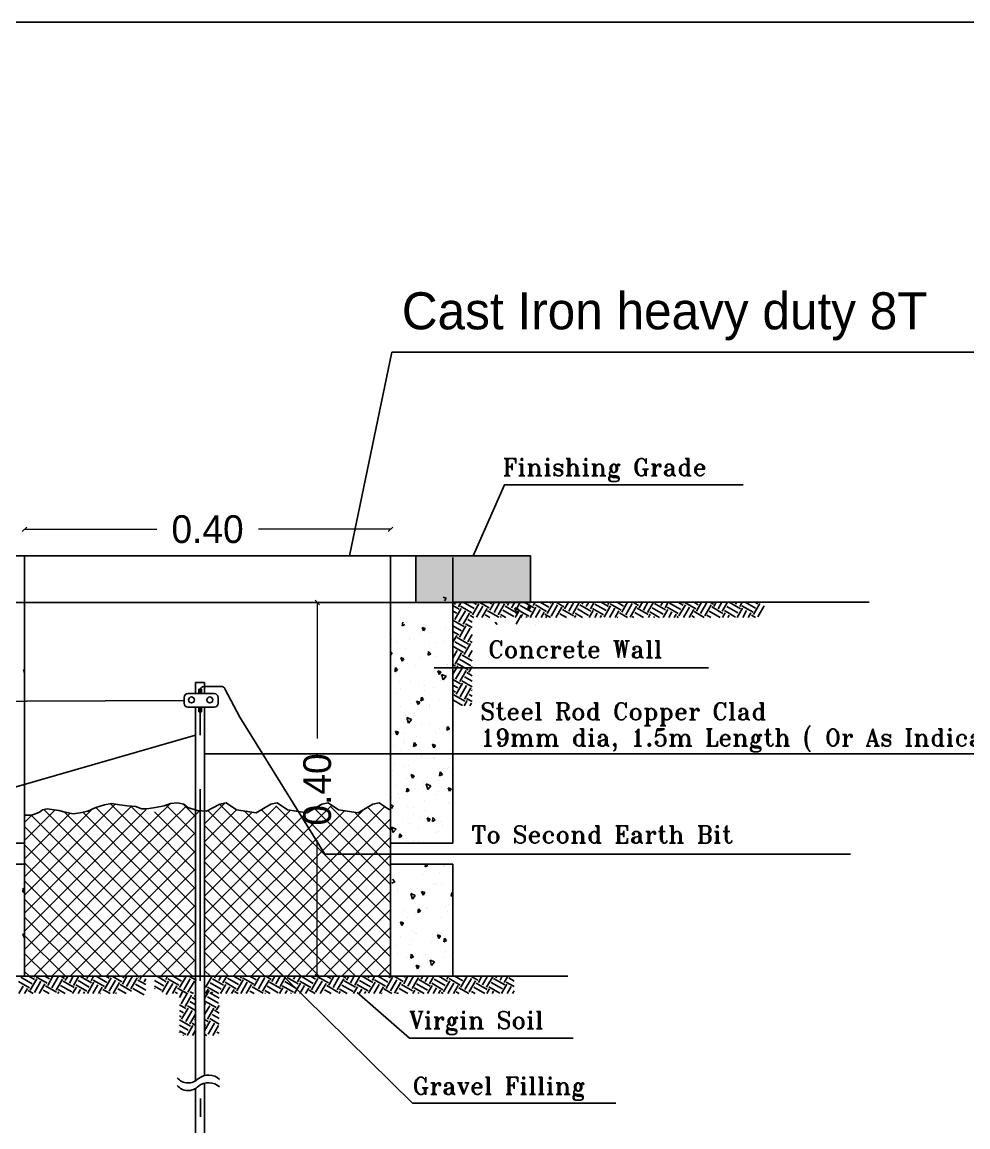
# Model space of a CAD drawing. Extents: x 152089 to 152185, y 180985 to 181226.
# Drawn here: x 152142.31 to 152152.54, y 181114.61 to 181126.55 of the extents above; entities that cross this region are included whole.
import ezdxf

# ---------------------------------------------------------------- set-up
doc = ezdxf.new("R2010")
doc.units = 0
doc.header["$LTSCALE"] = 3
doc.header["$MEASUREMENT"] = 0
doc.header["$PDMODE"] = 2
doc.header["$PDSIZE"] = 0.03
doc.linetypes.add('HIDDEN', pattern=[9.525, 6.35, -3.175])
doc.layers.get('0').update_dxf_attribs({"linetype": 'CONTINUOUS'})
doc.layers.get('DEFPOINTS').update_dxf_attribs({"linetype": 'CONTINUOUS'})
for name, color, linetype in [('1622', 7, 'HIDDEN'), ('DETAILS', 9, 'CONTINUOUS'), ('NAMES', 12, 'CONTINUOUS'), ('NUMBERS', 6, 'CONTINUOUS'), ('POWER', 54, 'CONTINUOUS'), ('TEXTS', 1, 'CONTINUOUS')]:
    doc.layers.add(name, color=color, linetype=linetype)
doc.styles.add('ABED', font='romant.shx')
doc.dimstyles.new('10', dxfattribs={"dimtxt": 0.3, "dimasz": 0.05, "dimexe": 0.18, "dimexo": 0.0625, "dimgap": 0.15, "dimtad": 0, "dimlfac": 0.1, "dimzin": 0, "dimdsep": 46, "dimtxsty": 'Standard', "dimblk": 'OBLIQUE', "dimcen": 0, "dimse1": 1, "dimse2": 1, "dimclrd": 253, "dimclrt": 4, "dimadec": 0, "dimazin": 0, "dimtfac": 1, "dimtix": 1, "dimtofl": 0, "dimtmove": 0, "dimatfit": 0, "dimldrblk": 'OBLIQUE', "dimfxl": 0.18, "dimtolj": 1, "dimtzin": 0, "dimlwd": 13, "dimarcsym": 0})

# ---------------------------------------------------------------- blocks, each defined once
blk = doc.blocks.new('_OBLIQUE')
at = {"color": 0, "linetype": 'ByBlock'}
blk.add_line((-0.5, -0.5), (0.5, 0.5), dxfattribs=at)
blk = doc.blocks.new('*D93')
at = {"layer": '1622', "color": 253, "linetype": 'Continuous', "lineweight": 13, "transparency": 16777216}
for p, q in [((152145.507, 181120.279), (152145.507, 181118.809)), ((152145.507, 181116.239), (152145.507, 181117.709))]:
    blk.add_line(p, q, dxfattribs=at)
at = {"layer": 'DEFPOINTS', "color": 0, "linetype": 'Continuous', "transparency": 16777216}
for p in [(152145.222, 181120.279), (152145.222, 181116.239), (152145.507, 181116.239)]:
    blk.add_point(p, dxfattribs=at)
at = {"layer": '1622', "color": 253, "linetype": 'Continuous', "lineweight": 13, "transparency": 16777216, "xscale": 0.05, "yscale": 0.05, "zscale": 0.05}
for p, rotation in [((152145.507, 181120.279), 90), ((152145.507, 181116.239), 270)]:
    blk.add_blockref('_OBLIQUE', p, dxfattribs=dict(at, rotation=rotation))
at = {"layer": '1622', "color": 4, "linetype": 'Continuous', "transparency": 16777216, "insert": (152145.507, 181118.259), "char_height": 0.3, "attachment_point": 5, "rotation": 90}
blk.add_mtext('\\A1;0.40', dxfattribs=at)
blk = doc.blocks.new('*D94')
at = {"layer": '1622', "color": 253, "linetype": 'Continuous', "lineweight": 13, "transparency": 16777216}
for p, q in [((152142.341, 181121.071), (152143.77, 181121.071)), ((152146.298, 181121.071), (152144.87, 181121.071))]:
    blk.add_line(p, q, dxfattribs=at)
at = {"layer": 'DEFPOINTS', "color": 0, "linetype": 'Continuous', "transparency": 16777216}
for p in [(152142.341, 181121.071), (152142.341, 181120.784), (152146.298, 181120.784)]:
    blk.add_point(p, dxfattribs=at)
at = {"layer": '1622', "color": 253, "linetype": 'Continuous', "lineweight": 13, "transparency": 16777216, "xscale": 0.05, "yscale": 0.05, "zscale": 0.05, "rotation": 180}
blk.add_blockref('_OBLIQUE', (152142.341, 181121.071), dxfattribs=at)
at = {"layer": '1622', "color": 253, "linetype": 'Continuous', "lineweight": 13, "transparency": 16777216, "xscale": 0.05, "yscale": 0.05, "zscale": 0.05}
blk.add_blockref('_OBLIQUE', (152146.298, 181121.071), dxfattribs=at)
at = {"layer": '1622', "color": 4, "linetype": 'Continuous', "transparency": 16777216, "insert": (152144.32, 181121.071), "char_height": 0.3, "attachment_point": 5}
blk.add_mtext('\\A1;0.40', dxfattribs=at)

msp = doc.modelspace()

# ---------------------------------------------------------------- hatches: boundary and pattern name
at = {"layer": 'NUMBERS', "linetype": 'ByBlock'}
msp.add_hatch(color=0, dxfattribs=at).paths.add_polyline_path([(152146.573, 181120.784), (152146.573, 181120.279), (152147.814, 181120.279), (152147.814, 181120.784)])

# ---------------------------------------------------------------- linework, layer by layer
at = {"linetype": 'ByBlock'}
for p, q in [((152145.855, 181120.784), (152146.312, 181122.986)), ((152155.491, 181122.986), (152146.312, 181122.986)), ((152147.814, 181120.784), (152147.814, 181120.279))]:
    msp.add_line(p, q, dxfattribs=at)
for points in [[(152147.193, 181120.784), (152147.531, 181121.553), (152150.111, 181121.553)], [(152146.769, 181119.572), (152149.736, 181119.572)], [(152144.066, 181119.222), (152138.941, 181119.2)], [(152151.273, 181117.561), (152145.59, 181117.561), (152144.669, 181119.04)], [(152137.812, 181118.036), (152141.372, 181118.036), (152144.191, 181118.847)], [(152144.288, 181118.643), (152154.355, 181118.643)], [(152144.67, 181116.704), (152146.537, 181114.866), (152148.735, 181114.866)], [(152145.938, 181116.063), (152146.503, 181115.569), (152148.275, 181115.569)]]:
    msp.add_lwpolyline(points, dxfattribs=at)
at = {"layer": '1622', "color": 2, "linetype": 'Continuous'}
msp.add_line((152146.573, 181120.279), (152142.066, 181120.279), dxfattribs=at)
at = {"layer": 'DETAILS', "linetype": 'ByBlock'}
for p, q in [((152146.973, 181117.679), (152146.973, 181120.765)), ((152142.33, 181120.258), (152142.33, 181120.258)), ((152142.341, 181120.279), (152142.341, 181117.679)), ((152146.902, 181120.326), (152146.868, 181120.338)), ((152146.883, 181120.299), (152146.902, 181120.326)), ((152147.782, 181120.202), (152147.789, 181120.243)), ((152147.812, 181120.217), (152147.789, 181120.243)), ((152147.418, 181120.15), (152147.418, 181120.15)), ((152147.501, 181120.185), (152147.501, 181120.185)), ((152147.618, 181120.184), (152147.618, 181120.184)), ((152147.66, 181120.162), (152147.642, 181120.222)), ((152147.691, 181120.201), (152147.642, 181120.222)), ((152147.659, 181120.151), (152147.659, 181120.151)), ((152147.713, 181120.144), (152147.659, 181120.045)), ((152147.66, 181120.162), (152147.691, 181120.201)), ((152147.782, 181120.202), (152147.812, 181120.217)), ((152147.839, 181120.219), (152147.839, 181120.219)), ((152146.424, 181120.027), (152146.43, 181120.068)), ((152146.424, 181120.027), (152146.453, 181120.042)), ((152146.654, 181119.972), (152146.64, 181120.011)), ((152146.673, 181119.999), (152146.64, 181120.011)), ((152146.654, 181119.972), (152146.673, 181119.999)), ((152146.893, 181119.999), (152146.893, 181119.999)), ((152147.344, 181120.097), (152147.344, 181120.097)), ((152147.453, 181120.042), (152147.43, 181120.068)), ((152147.537, 181120.087), (152147.537, 181120.087)), ((152147.574, 181120.052), (152147.574, 181120.052)), ((152147.671, 181120.079), (152147.671, 181120.079)), ((152147.868, 181120.039), (152147.868, 181120.039)), ((152147.884, 181120.1), (152147.884, 181120.1)), ((152146.31, 181119.88), (152146.31, 181119.88)), ((152146.501, 181119.901), (152146.501, 181119.901)), ((152146.505, 181119.876), (152146.505, 181119.876)), ((152146.617, 181119.95), (152146.617, 181119.95)), ((152146.731, 181119.953), (152146.731, 181119.953)), ((152146.366, 181119.859), (152146.366, 181119.859)), ((152146.378, 181119.837), (152146.378, 181119.837)), ((152146.466, 181119.782), (152146.466, 181119.782)), ((152146.725, 181119.85), (152146.725, 181119.85)), ((152146.787, 181119.843), (152146.787, 181119.843)), ((152146.887, 181119.855), (152146.887, 181119.855)), ((152146.316, 181119.734), (152146.298, 181119.742)), ((152146.298, 181119.712), (152146.316, 181119.734)), ((152146.342, 181119.651), (152146.342, 181119.651)), ((152146.425, 181119.645), (152146.411, 181119.684)), ((152146.444, 181119.672), (152146.411, 181119.684)), ((152146.425, 181119.645), (152146.444, 181119.672)), ((152146.623, 181119.683), (152146.623, 181119.683)), ((152146.704, 181119.71), (152146.711, 181119.751)), ((152146.704, 181119.71), (152146.734, 181119.724)), ((152146.734, 181119.724), (152146.711, 181119.751)), ((152146.734, 181119.714), (152146.734, 181119.714)), ((152146.78, 181119.691), (152146.78, 181119.691)), ((152146.951, 181119.745), (152146.951, 181119.745)), ((152142.341, 181119.518), (152142.328, 181119.555)), ((152142.341, 181119.55), (152142.328, 181119.555)), ((152146.345, 181119.535), (152146.352, 181119.576)), ((152146.345, 181119.535), (152146.375, 181119.549)), ((152146.375, 181119.549), (152146.352, 181119.576)), ((152146.357, 181119.521), (152146.357, 181119.521)), ((152146.391, 181119.569), (152146.391, 181119.569)), ((152146.482, 181119.624), (152146.482, 181119.624)), ((152146.567, 181119.6), (152146.567, 181119.6)), ((152146.779, 181119.585), (152146.779, 181119.585)), ((152146.824, 181119.503), (152146.81, 181119.542)), ((152146.843, 181119.53), (152146.81, 181119.542)), ((152146.824, 181119.503), (152146.843, 181119.53)), ((152146.904, 181119.608), (152146.904, 181119.608)), ((152146.917, 181119.615), (152146.917, 181119.615)), ((152144.288, 181119.416), (152144.191, 181119.416)), ((152144.191, 181119.416), (152144.191, 181119.296)), ((152144.288, 181119.296), (152144.288, 181119.416)), ((152146.401, 181119.428), (152146.401, 181119.428)), ((152146.513, 181119.423), (152146.513, 181119.423)), ((152146.838, 181119.438), (152146.838, 181119.438)), ((152146.85, 181119.479), (152146.85, 181119.479)), ((152146.868, 181119.443), (152146.851, 181119.503)), ((152146.899, 181119.482), (152146.851, 181119.503)), ((152146.868, 181119.443), (152146.899, 181119.482)), ((152146.881, 181119.429), (152146.881, 181119.429)), ((152146.935, 181119.487), (152146.935, 181119.487)), ((152144.108, 181119.296), (152144.392, 181119.296)), ((152144.256, 181119.344), (152144.227, 181119.344)), ((152144.227, 181119.344), (152144.227, 181119.296)), ((152144.241, 181119.296), (152144.241, 181119.331)), ((152144.256, 181119.295), (152144.256, 181119.344)), ((152144.283, 181119.373), (152144.469, 181119.373)), ((152144.508, 181119.345), (152144.669, 181119.04)), ((152146.348, 181119.299), (152146.348, 181119.299)), ((152146.408, 181119.35), (152146.408, 181119.35)), ((152146.599, 181119.388), (152146.599, 181119.388)), ((152146.666, 181119.383), (152146.666, 181119.383)), ((152146.67, 181119.325), (152146.67, 181119.325)), ((152146.758, 181119.365), (152146.758, 181119.365)), ((152144.066, 181119.19), (152144.066, 181119.254)), ((152144.433, 181119.254), (152144.433, 181119.19)), ((152146.405, 181119.157), (152146.405, 181119.157)), ((152146.518, 181119.193), (152146.518, 181119.193)), ((152146.596, 181119.176), (152146.581, 181119.215)), ((152146.615, 181119.204), (152146.581, 181119.215)), ((152146.596, 181119.176), (152146.615, 181119.204)), ((152146.626, 181119.217), (152146.633, 181119.258)), ((152146.626, 181119.217), (152146.656, 181119.232)), ((152146.656, 181119.232), (152146.633, 181119.258)), ((152146.722, 181119.179), (152146.722, 181119.179)), ((152146.826, 181119.227), (152146.826, 181119.227)), ((152146.966, 181119.243), (152146.966, 181119.243)), ((152144.392, 181119.148), (152144.108, 181119.148)), ((152144.191, 181119.148), (152144.191, 181115.109)), ((152144.227, 181119.099), (152144.227, 181119.148)), ((152144.256, 181119.099), (152144.227, 181119.099)), ((152144.241, 181119.099), (152144.241, 181119.148)), ((152144.241, 181119.099), (152144.241, 181118.847)), ((152144.256, 181119.148), (152144.256, 181119.099)), ((152144.288, 181115.166), (152144.288, 181119.148)), ((152146.464, 181119.063), (152146.464, 181119.063)), ((152146.493, 181118.977), (152146.476, 181119.037)), ((152146.524, 181119.016), (152146.476, 181119.037)), ((152146.553, 181119.076), (152146.553, 181119.076)), ((152146.561, 181119.059), (152146.561, 181119.059)), ((152146.599, 181119.115), (152146.599, 181119.115)), ((152146.715, 181119.153), (152146.715, 181119.153)), ((152146.724, 181119.13), (152146.724, 181119.13)), ((152146.947, 181119.129), (152146.947, 181119.129)), ((152146.493, 181118.977), (152146.524, 181119.016)), ((152146.563, 181118.929), (152146.563, 181118.929)), ((152146.634, 181118.957), (152146.634, 181118.957)), ((152146.718, 181118.961), (152146.718, 181118.961)), ((152146.831, 181118.917), (152146.831, 181118.917)), ((152146.907, 181118.899), (152146.913, 181118.94)), ((152146.937, 181118.914), (152146.913, 181118.94)), ((152146.367, 181118.85), (152146.352, 181118.889)), ((152146.386, 181118.877), (152146.352, 181118.889)), ((152146.367, 181118.85), (152146.386, 181118.877)), ((152146.441, 181118.866), (152146.441, 181118.866)), ((152146.58, 181118.828), (152146.58, 181118.828)), ((152146.611, 181118.822), (152146.611, 181118.822)), ((152146.788, 181118.879), (152146.788, 181118.879)), ((152146.874, 181118.863), (152146.874, 181118.863)), ((152146.885, 181118.909), (152146.885, 181118.909)), ((152146.907, 181118.899), (152146.937, 181118.914)), ((152146.329, 181118.737), (152146.329, 181118.737)), ((152146.405, 181118.68), (152146.405, 181118.68)), ((152146.439, 181118.768), (152146.439, 181118.768)), ((152146.453, 181118.789), (152146.453, 181118.789)), ((152146.548, 181118.725), (152146.555, 181118.766)), ((152146.548, 181118.725), (152146.578, 181118.739)), ((152146.578, 181118.739), (152146.555, 181118.766)), ((152146.61, 181118.691), (152146.61, 181118.691)), ((152146.75, 181118.721), (152146.75, 181118.721)), ((152146.766, 181118.708), (152146.752, 181118.747)), ((152146.785, 181118.735), (152146.752, 181118.747)), ((152146.766, 181118.708), (152146.785, 181118.735)), ((152146.948, 181118.681), (152146.948, 181118.681)), ((152146.629, 181118.629), (152146.629, 181118.629)), ((152146.697, 181118.592), (152146.697, 181118.592)), ((152146.766, 181118.593), (152146.766, 181118.593)), ((152146.771, 181118.601), (152146.771, 181118.601)), ((152146.325, 181118.461), (152146.325, 181118.461)), ((152146.344, 181118.529), (152146.344, 181118.529)), ((152146.445, 181118.502), (152146.445, 181118.502)), ((152146.497, 181118.515), (152146.497, 181118.515)), ((152146.829, 181118.407), (152146.835, 181118.448)), ((152146.859, 181118.421), (152146.835, 181118.448)), ((152146.867, 181118.486), (152146.867, 181118.486)), ((152146.923, 181118.495), (152146.923, 181118.495)), ((152146.943, 181118.458), (152146.943, 181118.458)), ((152142.33, 181118.332), (152142.33, 181118.332)), ((152146.471, 181118.379), (152146.471, 181118.379)), ((152146.501, 181118.431), (152146.501, 181118.431)), ((152146.537, 181118.381), (152146.523, 181118.42)), ((152146.556, 181118.408), (152146.523, 181118.42)), ((152146.537, 181118.381), (152146.556, 181118.408)), ((152146.657, 181118.333), (152146.657, 181118.333)), ((152146.702, 181118.258), (152146.684, 181118.318)), ((152146.733, 181118.297), (152146.684, 181118.318)), ((152146.813, 181118.357), (152146.813, 181118.357)), ((152146.821, 181118.394), (152146.821, 181118.394)), ((152146.829, 181118.407), (152146.859, 181118.421)), ((152142.333, 181118.252), (152142.333, 181118.252)), ((152142.333, 181118.219), (152142.333, 181118.219)), ((152144.239, 181118.261), (152144.239, 181116.191)), ((152146.364, 181118.306), (152146.364, 181118.306)), ((152146.384, 181118.207), (152146.384, 181118.207)), ((152146.47, 181118.232), (152146.477, 181118.273)), ((152146.47, 181118.232), (152146.5, 181118.246)), ((152146.5, 181118.247), (152146.477, 181118.273)), ((152146.562, 181118.266), (152146.562, 181118.266)), ((152146.657, 181118.293), (152146.657, 181118.293)), ((152146.702, 181118.258), (152146.733, 181118.297)), ((152146.785, 181118.208), (152146.785, 181118.208)), ((152146.813, 181118.235), (152146.813, 181118.235)), ((152146.937, 181118.239), (152146.922, 181118.278)), ((152146.956, 181118.266), (152146.923, 181118.278)), ((152146.937, 181118.239), (152146.956, 181118.266)), ((152142.341, 181117.118), (152143.322, 181118.099)), ((152143.205, 181118.091), (152143.112, 181118.065)), ((152143.282, 181118.108), (152143.205, 181118.091)), ((152143.652, 181117.722), (152143.269, 181118.105)), ((152143.367, 181118.091), (152143.282, 181118.108)), ((152143.451, 181118.082), (152143.367, 181118.091)), ((152143.545, 181118.074), (152143.451, 181118.082)), ((152143.748, 181117.938), (152143.918, 181118.108)), ((152143.748, 181117.742), (152144.087, 181118.08)), ((152143.85, 181118.082), (152143.757, 181118.065)), ((152143.918, 181118.108), (152143.85, 181118.082)), ((152144.191, 181117.771), (152143.872, 181118.09)), ((152143.995, 181118.116), (152143.918, 181118.108)), ((152144.063, 181118.099), (152143.995, 181118.116)), ((152144.191, 181117.966), (152144.058, 181118.1)), ((152144.105, 181118.065), (152144.063, 181118.099)), ((152144.288, 181117.889), (152144.512, 181118.114)), ((152144.288, 181116.714), (152145.664, 181118.089)), ((152144.453, 181118.099), (152144.309, 181118.023)), ((152146.298, 181116.252), (152144.452, 181118.098)), ((152144.521, 181118.116), (152144.453, 181118.099)), ((152144.632, 181118.04), (152144.521, 181118.116)), ((152145.005, 181118.099), (152144.844, 181118.006)), ((152145.073, 181118.116), (152145.005, 181118.099)), ((152146.298, 181116.839), (152145.057, 181118.081)), ((152145.183, 181118.04), (152145.073, 181118.116)), ((152145.557, 181118.099), (152145.396, 181118.006)), ((152145.625, 181118.116), (152145.557, 181118.099)), ((152145.735, 181118.04), (152145.625, 181118.116)), ((152146.109, 181118.099), (152145.948, 181118.006)), ((152146.177, 181118.116), (152146.109, 181118.099)), ((152146.287, 181118.04), (152146.177, 181118.116)), ((152146.328, 181118.081), (152146.298, 181118.092)), ((152146.308, 181118.054), (152146.327, 181118.081)), ((152146.311, 181118.177), (152146.311, 181118.177)), ((152146.392, 181118.165), (152146.392, 181118.165)), ((152146.662, 181118.144), (152146.662, 181118.144)), ((152146.93, 181118.121), (152146.93, 181118.121)), ((152146.932, 181118.108), (152146.932, 181118.108)), ((152146.97, 181118.137), (152146.97, 181118.137)), ((152142.356, 181117.98), (152142.339, 181117.98)), ((152142.341, 181116.922), (152143.497, 181118.078)), ((152142.341, 181117.314), (152143.073, 181118.046)), ((152142.341, 181117.706), (152142.672, 181118.037)), ((152142.341, 181116.726), (152143.652, 181118.037)), ((152142.341, 181117.51), (152142.835, 181118.004)), ((152142.341, 181117.902), (152142.423, 181117.983)), ((152142.416, 181117.98), (152142.356, 181117.98)), ((152143.652, 181116.742), (152142.414, 181117.98)), ((152142.458, 181117.997), (152142.416, 181117.98)), ((152142.501, 181118.014), (152142.458, 181117.997)), ((152142.534, 181118.04), (152142.501, 181118.014)), ((152142.585, 181118.048), (152142.534, 181118.04)), ((152143.748, 181116.842), (152142.549, 181118.042)), ((152142.713, 181118.031), (152142.585, 181118.048)), ((152142.781, 181118.014), (152142.713, 181118.031)), ((152143.748, 181117.038), (152142.769, 181118.017)), ((152142.866, 181117.997), (152142.781, 181118.014)), ((152142.942, 181118.006), (152142.866, 181117.997)), ((152143.027, 181118.023), (152142.942, 181118.006)), ((152143.652, 181117.33), (152142.971, 181118.012)), ((152143.112, 181118.065), (152143.027, 181118.023)), ((152143.652, 181117.526), (152143.113, 181118.065)), ((152143.652, 181117.918), (152143.492, 181118.078)), ((152143.604, 181118.048), (152143.545, 181118.074)), ((152143.664, 181118.048), (152143.604, 181118.048)), ((152143.652, 181117.45), (152144.232, 181118.029)), ((152143.757, 181118.065), (152143.664, 181118.048)), ((152144.191, 181117.575), (152143.748, 181118.018)), ((152144.207, 181118.031), (152144.105, 181118.065)), ((152144.309, 181118.023), (152144.207, 181118.031)), ((152144.288, 181117.301), (152145.065, 181118.078)), ((152144.288, 181117.693), (152144.634, 181118.039)), ((152144.288, 181116.322), (152146.005, 181118.039)), ((152144.288, 181116.518), (152145.8, 181118.029)), ((152144.288, 181117.105), (152145.209, 181118.027)), ((152144.288, 181117.497), (152144.803, 181118.012)), ((152144.288, 181116.909), (152145.386, 181118.007)), ((152146.115, 181116.239), (152144.323, 181118.03)), ((152144.401, 181116.239), (152146.237, 181118.075)), ((152144.844, 181118.006), (152144.632, 181118.04)), ((152146.298, 181116.448), (152144.72, 181118.026)), ((152146.298, 181116.644), (152144.902, 181118.04)), ((152145.396, 181118.006), (152145.183, 181118.04)), ((152146.298, 181117.035), (152145.359, 181117.974)), ((152146.298, 181117.231), (152145.477, 181118.053)), ((152146.298, 181117.427), (152145.65, 181118.076)), ((152145.948, 181118.006), (152145.735, 181118.04)), ((152146.298, 181117.623), (152145.909, 181118.012)), ((152146.298, 181117.819), (152146.051, 181118.066)), ((152146.481, 181118.07), (152146.481, 181118.07)), ((152146.544, 181117.986), (152146.544, 181117.986)), ((152146.548, 181118.067), (152146.548, 181118.067)), ((152146.678, 181118.031), (152146.678, 181118.031)), ((152146.705, 181117.969), (152146.705, 181117.969)), ((152142.341, 181116.53), (152143.748, 181117.938)), ((152143.652, 181116.547), (152142.341, 181117.858)), ((152144.191, 181117.379), (152143.652, 181117.918)), ((152145.919, 181116.239), (152144.288, 181117.87)), ((152144.596, 181116.239), (152146.298, 181117.94)), ((152146.326, 181117.792), (152146.309, 181117.852)), ((152146.358, 181117.831), (152146.309, 181117.852)), ((152146.427, 181117.941), (152146.427, 181117.941)), ((152146.503, 181117.894), (152146.503, 181117.894)), ((152146.626, 181117.958), (152146.626, 181117.958)), ((152146.708, 181117.912), (152146.694, 181117.951)), ((152146.727, 181117.939), (152146.694, 181117.951)), ((152146.708, 181117.912), (152146.727, 181117.939)), ((152146.751, 181117.914), (152146.757, 181117.955)), ((152146.751, 181117.914), (152146.781, 181117.929)), ((152146.781, 181117.929), (152146.757, 181117.955)), ((152146.851, 181117.908), (152146.851, 181117.908)), ((152146.861, 181117.871), (152146.861, 181117.871)), ((152142.341, 181116.334), (152143.748, 181117.742)), ((152143.652, 181117.254), (152144.191, 181117.793)), ((152144.191, 181117.183), (152143.652, 181117.722)), ((152144.792, 181116.239), (152146.298, 181117.744)), ((152146.326, 181117.792), (152146.358, 181117.831)), ((152146.392, 181117.739), (152146.399, 181117.78)), ((152146.392, 181117.739), (152146.422, 181117.754)), ((152146.422, 181117.754), (152146.399, 181117.78)), ((152146.441, 181117.797), (152146.441, 181117.797)), ((152146.597, 181117.835), (152146.597, 181117.835)), ((152146.795, 181117.795), (152146.795, 181117.795)), ((152146.819, 181117.801), (152146.819, 181117.801)), ((152142.341, 181117.679), (152141.666, 181117.679)), ((152142.341, 181117.679), (152142.341, 181117.292)), ((152143.652, 181116.351), (152142.341, 181117.662)), ((152145.723, 181116.239), (152144.288, 181117.674)), ((152146.298, 181117.679), (152146.298, 181117.36)), ((152146.973, 181117.679), (152146.298, 181117.679)), ((152146.467, 181117.708), (152146.467, 181117.708)), ((152146.544, 181117.706), (152146.544, 181117.706)), ((152146.597, 181117.699), (152146.597, 181117.699)), ((152144.191, 181116.987), (152143.652, 181117.526)), ((152143.748, 181117.154), (152144.191, 181117.597)), ((152144.988, 181116.239), (152146.298, 181117.549)), ((152142.341, 181117.451), (152141.666, 181117.451)), ((152142.334, 181117.416), (152142.334, 181117.416)), ((152143.568, 181116.239), (152142.341, 181117.466)), ((152142.341, 181117.451), (152142.341, 181116.239)), ((152142.441, 181116.239), (152143.652, 181117.45)), ((152143.748, 181116.958), (152144.191, 181117.401)), ((152145.528, 181116.239), (152144.288, 181117.478)), ((152146.973, 181117.451), (152146.298, 181117.451)), ((152146.298, 181117.451), (152146.298, 181116.239)), ((152146.673, 181117.422), (152146.677, 181117.451)), ((152146.673, 181117.422), (152146.702, 181117.436)), ((152146.702, 181117.436), (152146.689, 181117.451)), ((152146.83, 181117.364), (152146.83, 181117.364)), ((152146.878, 181117.444), (152146.876, 181117.451)), ((152146.878, 181117.444), (152146.884, 181117.451)), ((152146.883, 181117.423), (152146.883, 181117.423)), ((152146.973, 181116.239), (152146.973, 181117.451)), ((152143.372, 181116.239), (152142.341, 181117.27)), ((152142.637, 181116.239), (152143.652, 181117.254)), ((152144.191, 181116.791), (152143.652, 181117.33)), ((152145.332, 181116.239), (152144.288, 181117.283)), ((152145.184, 181116.239), (152146.298, 181117.353)), ((152146.314, 181117.247), (152146.344, 181117.261)), ((152146.344, 181117.261), (152146.321, 181117.288)), ((152146.644, 181117.341), (152146.644, 181117.341)), ((152142.321, 181117.242), (152142.321, 181117.242)), ((152142.321, 181117.15), (152142.327, 181117.191)), ((152142.321, 181117.15), (152142.341, 181117.16)), ((152142.341, 181117.176), (152142.327, 181117.191)), ((152142.833, 181116.239), (152143.748, 181117.154)), ((152143.748, 181116.762), (152144.191, 181117.205)), ((152145.327, 181117.184), (152145.327, 181117.184)), ((152145.38, 181116.239), (152146.298, 181117.157)), ((152146.374, 181117.158), (152146.374, 181117.158)), ((152146.379, 181117.173), (152146.379, 181117.173)), ((152146.535, 181117.074), (152146.518, 181117.134)), ((152146.566, 181117.113), (152146.518, 181117.134)), ((152146.525, 181117.144), (152146.525, 181117.144)), ((152146.592, 181117.185), (152146.592, 181117.185)), ((152146.65, 181117.117), (152146.635, 181117.156)), ((152146.669, 181117.144), (152146.635, 181117.156)), ((152146.65, 181117.117), (152146.669, 181117.144)), ((152146.724, 181117.173), (152146.724, 181117.173)), ((152146.763, 181117.24), (152146.763, 181117.24)), ((152146.776, 181117.235), (152146.776, 181117.235)), ((152146.8, 181117.243), (152146.8, 181117.243)), ((152146.847, 181117.237), (152146.847, 181117.237)), ((152146.946, 181117.128), (152146.946, 181117.128)), ((152146.953, 181117.104), (152146.96, 181117.145)), ((152146.957, 181117.145), (152146.957, 181117.145)), ((152146.973, 181117.13), (152146.96, 181117.145)), ((152143.176, 181116.239), (152142.341, 181117.074)), ((152142.341, 181117.066), (152142.341, 181116.239)), ((152144.191, 181116.595), (152143.748, 181117.038)), ((152143.748, 181116.566), (152144.191, 181117.009)), ((152145.136, 181116.239), (152144.288, 181117.087)), ((152146.535, 181117.074), (152146.566, 181117.113)), ((152146.536, 181117.075), (152146.536, 181117.075)), ((152146.924, 181117.018), (152146.924, 181117.018)), ((152146.953, 181117.104), (152146.973, 181117.114)), ((152143.029, 181116.239), (152143.748, 181116.958)), ((152144.94, 181116.239), (152144.288, 181116.891)), ((152145.576, 181116.239), (152146.298, 181116.961)), ((152146.444, 181116.948), (152146.444, 181116.948)), ((152146.566, 181116.923), (152146.566, 181116.923)), ((152146.595, 181116.929), (152146.601, 181116.97)), ((152146.595, 181116.929), (152146.624, 181116.944)), ((152146.624, 181116.944), (152146.601, 181116.97)), ((152146.641, 181116.908), (152146.641, 181116.908)), ((152146.65, 181116.932), (152146.65, 181116.932)), ((152146.689, 181116.987), (152146.689, 181116.987)), ((152146.692, 181116.977), (152146.692, 181116.977)), ((152146.893, 181116.999), (152146.893, 181116.999)), ((152146.913, 181116.937), (152146.913, 181116.937)), ((152142.981, 181116.239), (152142.341, 181116.878)), ((152144.191, 181116.399), (152143.748, 181116.842)), ((152143.748, 181116.37), (152144.191, 181116.813)), ((152146.39, 181116.819), (152146.39, 181116.819)), ((152146.421, 181116.79), (152146.407, 181116.829)), ((152146.44, 181116.817), (152146.407, 181116.829)), ((152146.421, 181116.79), (152146.44, 181116.817)), ((152146.428, 181116.805), (152146.428, 181116.805)), ((152146.478, 181116.878), (152146.478, 181116.878)), ((152146.848, 181116.879), (152146.848, 181116.879)), ((152142.338, 181116.66), (152142.323, 181116.699)), ((152142.341, 181116.693), (152142.323, 181116.699)), ((152142.338, 181116.66), (152142.341, 181116.665)), ((152142.785, 181116.239), (152142.341, 181116.682)), ((152143.225, 181116.239), (152143.748, 181116.762)), ((152144.156, 181116.239), (152143.652, 181116.742)), ((152144.744, 181116.239), (152144.288, 181116.695)), ((152145.772, 181116.239), (152146.298, 181116.765)), ((152146.407, 181116.673), (152146.407, 181116.673)), ((152146.53, 181116.737), (152146.53, 181116.737)), ((152146.56, 181116.713), (152146.56, 181116.713)), ((152146.584, 181116.707), (152146.584, 181116.707)), ((152146.755, 181116.687), (152146.755, 181116.687)), ((152146.758, 181116.673), (152146.758, 181116.673)), ((152146.82, 181116.648), (152146.806, 181116.687)), ((152146.839, 181116.675), (152146.806, 181116.687)), ((152146.81, 181116.711), (152146.81, 181116.711)), ((152146.82, 181116.648), (152146.839, 181116.675)), ((152146.875, 181116.611), (152146.882, 181116.652)), ((152146.905, 181116.626), (152146.882, 181116.652)), ((152143.421, 181116.239), (152143.748, 181116.566)), ((152143.96, 181116.239), (152143.652, 181116.547)), ((152143.813, 181116.239), (152144.191, 181116.617)), ((152145.318, 181116.545), (152145.318, 181116.545)), ((152145.968, 181116.239), (152146.298, 181116.569)), ((152146.365, 181116.57), (152146.365, 181116.57)), ((152146.507, 181116.584), (152146.507, 181116.584)), ((152146.536, 181116.624), (152146.536, 181116.624)), ((152146.74, 181116.609), (152146.74, 181116.609)), ((152146.875, 181116.611), (152146.905, 181116.626)), ((152142.321, 181116.424), (152142.321, 181116.424)), ((152142.589, 181116.239), (152142.341, 181116.486)), ((152144.009, 181116.239), (152144.191, 181116.421)), ((152144.548, 181116.239), (152144.288, 181116.499)), ((152146.371, 181116.487), (152146.371, 181116.487)), ((152146.475, 181116.447), (152146.475, 181116.447)), ((152146.517, 181116.436), (152146.523, 181116.477)), ((152146.517, 181116.436), (152146.546, 181116.451)), ((152146.546, 181116.451), (152146.523, 181116.477)), ((152146.596, 181116.437), (152146.596, 181116.437)), ((152146.677, 181116.477), (152146.677, 181116.477)), ((152146.743, 181116.355), (152146.726, 181116.415)), ((152146.775, 181116.394), (152146.726, 181116.415)), ((152146.874, 181116.437), (152146.874, 181116.437)), ((152146.897, 181116.511), (152146.897, 181116.511)), ((152146.946, 181116.452), (152146.946, 181116.452)), ((152142.393, 181116.239), (152142.341, 181116.29)), ((152143.617, 181116.239), (152143.748, 181116.37)), ((152143.764, 181116.239), (152143.652, 181116.351)), ((152144.352, 181116.239), (152144.288, 181116.303)), ((152145.423, 181116.317), (152145.423, 181116.317)), ((152146.164, 181116.239), (152146.298, 181116.373)), ((152146.591, 181116.321), (152146.577, 181116.36)), ((152146.61, 181116.348), (152146.577, 181116.36)), ((152146.591, 181116.321), (152146.61, 181116.348)), ((152146.623, 181116.348), (152146.623, 181116.348)), ((152146.631, 181116.348), (152146.631, 181116.348)), ((152146.697, 181116.403), (152146.697, 181116.403)), ((152146.743, 181116.355), (152146.775, 181116.394)), ((152142.341, 181116.239), (152143.652, 181116.239)), ((152143.748, 181116.239), (152145.298, 181116.239)), ((152145.372, 181116.257), (152145.372, 181116.257)), ((152145.788, 181116.25), (152145.788, 181116.25)), ((152145.793, 181116.242), (152145.793, 181116.242)), ((152145.91, 181116.266), (152145.91, 181116.266)), ((152144.191, 181115.028), (152144.191, 181114.501)), ((152144.288, 181114.501), (152144.288, 181115.085)), ((152144.242, 181114.919), (152144.242, 181114.721))]:
    msp.add_line(p, q, dxfattribs=at)
for centre in [(152144.146, 181119.227), (152144.344, 181119.227)]:
    msp.add_circle(centre, 0.0321, dxfattribs=at)
for centre, radius, start, end in [((152144.108, 181119.254), 0.0416, 90, 180), ((152144.283, 181119.331), 0.0416, 90, 180), ((152144.392, 181119.254), 0.0416, 0, 90), ((152144.469, 181119.331), 0.0416, 18.7369, 90), ((152144.108, 181119.19), 0.0416, 180, 270), ((152144.392, 181119.19), 0.0416, 270, 0), ((152144.11, 181115.239), 0.153, 219.5498, 316.3622), ((152144.331, 181114.995), 0.176, 47.4456, 128.4663), ((152144.11, 181115.157), 0.153, 219.5498, 316.3622), ((152144.331, 181114.913), 0.176, 47.4456, 128.4663)]:
    msp.add_arc(centre, radius, start, end, dxfattribs=at)
at = {"layer": 'NUMBERS', "color": 0, "linetype": 'ByBlock'}
for p, q in [((152142.341, 181120.784), (152140.825, 181120.784)), ((152142.341, 181120.784), (152142.341, 181120.279)), ((152142.341, 181120.784), (152146.298, 181120.784)), ((152146.298, 181120.784), (152146.298, 181117.679)), ((152146.298, 181120.784), (152146.298, 181120.279)), ((152146.298, 181120.784), (152147.814, 181120.784)), ((152142.066, 181120.279), (152146.573, 181120.279))]:
    msp.add_line(p, q, dxfattribs=at)
msp.add_lwpolyline([(152147.814, 181120.279), (152146.573, 181120.279), (152146.573, 181120.784), (152147.814, 181120.784)], close=True, dxfattribs=at)
at = {"layer": 'POWER', "linetype": 'ByBlock'}
for p, q in [((152151.473, 181120.283), (152146.973, 181120.283)), ((152147.04, 181120.209), (152146.973, 181120.248)), ((152146.989, 181120.259), (152147.002, 181120.283)), ((152147.034, 181120.233), (152147.062, 181120.283)), ((152147.177, 181120.17), (152147.057, 181120.239)), ((152147.203, 181120.215), (152147.086, 181120.283)), ((152147.184, 181120.146), (152147.253, 181120.266)), ((152147.229, 181120.26), (152147.19, 181120.283)), ((152147.229, 181120.12), (152147.298, 181120.24)), ((152147.367, 181120.221), (152147.259, 181120.283)), ((152147.393, 181120.266), (152147.363, 181120.283)), ((152147.373, 181120.197), (152147.422, 181120.283)), ((152147.418, 181120.171), (152147.482, 181120.283)), ((152147.463, 181120.145), (152147.532, 181120.265)), ((152147.556, 181120.272), (152147.536, 181120.283)), ((152147.658, 181120.172), (152147.538, 181120.242)), ((152147.562, 181120.248), (152147.582, 181120.283)), ((152147.607, 181120.222), (152147.642, 181120.283)), ((152147.652, 181120.196), (152147.702, 181120.283)), ((152147.822, 181120.178), (152147.702, 181120.247)), ((152147.848, 181120.223), (152147.744, 181120.283)), ((152147.796, 181120.273), (152147.802, 181120.283)), ((152147.807, 181120.118), (152147.871, 181120.229)), ((152147.828, 181120.283), (152150.473, 181120.283)), ((152147.841, 181120.247), (152147.862, 181120.283)), ((152147.985, 181120.184), (152147.865, 181120.253)), ((152148.011, 181120.229), (152147.917, 181120.283)), ((152147.991, 181120.16), (152148.061, 181120.28)), ((152148.037, 181120.274), (152148.021, 181120.283)), ((152148.036, 181120.134), (152148.106, 181120.254)), ((152148.174, 181120.234), (152148.09, 181120.283)), ((152148.181, 181120.211), (152148.222, 181120.283)), ((152148.2, 181120.279), (152148.194, 181120.283)), ((152148.226, 181120.185), (152148.282, 181120.283)), ((152148.271, 181120.159), (152148.34, 181120.279)), ((152148.466, 181120.186), (152148.346, 181120.255)), ((152148.37, 181120.261), (152148.382, 181120.283)), ((152148.415, 181120.235), (152148.442, 181120.283)), ((152148.46, 181120.21), (152148.502, 181120.283)), ((152148.629, 181120.192), (152148.509, 181120.261)), ((152148.655, 181120.237), (152148.575, 181120.283)), ((152148.61, 181120.123), (152148.679, 181120.243)), ((152148.649, 181120.26), (152148.662, 181120.283)), ((152148.793, 181120.197), (152148.673, 181120.267)), ((152148.819, 181120.242), (152148.748, 181120.283)), ((152148.799, 181120.174), (152148.862, 181120.283)), ((152148.844, 181120.148), (152148.913, 181120.268)), ((152148.889, 181120.122), (152148.958, 181120.242)), ((152148.982, 181120.248), (152148.922, 181120.283)), ((152148.988, 181120.224), (152149.022, 181120.283)), ((152149.033, 181120.198), (152149.082, 181120.283)), ((152149.078, 181120.172), (152149.142, 181120.283)), ((152149.274, 181120.199), (152149.154, 181120.269)), ((152149.178, 181120.275), (152149.182, 181120.283)), ((152149.223, 181120.249), (152149.242, 181120.283)), ((152149.268, 181120.223), (152149.302, 181120.283)), ((152149.411, 181120.16), (152149.291, 181120.229)), ((152149.437, 181120.205), (152149.317, 181120.274)), ((152149.463, 181120.25), (152149.406, 181120.283)), ((152149.417, 181120.137), (152149.487, 181120.256)), ((152149.457, 181120.274), (152149.462, 181120.283)), ((152149.467, 181120.118), (152149.532, 181120.231)), ((152149.6, 181120.211), (152149.48, 181120.28)), ((152149.626, 181120.256), (152149.58, 181120.283)), ((152149.607, 181120.187), (152149.662, 181120.283)), ((152149.652, 181120.161), (152149.721, 181120.281)), ((152149.697, 181120.135), (152149.766, 181120.255)), ((152149.79, 181120.262), (152149.753, 181120.283)), ((152149.892, 181120.162), (152149.772, 181120.232)), ((152149.796, 181120.238), (152149.822, 181120.283)), ((152149.841, 181120.212), (152149.882, 181120.283)), ((152149.886, 181120.186), (152149.942, 181120.283)), ((152150.056, 181120.168), (152149.936, 181120.237)), ((152150.082, 181120.213), (152149.962, 181120.282)), ((152150.03, 181120.263), (152150.042, 181120.283)), ((152150.075, 181120.237), (152150.102, 181120.283)), ((152150.219, 181120.174), (152150.099, 181120.243)), ((152150.245, 181120.219), (152150.134, 181120.283)), ((152150.225, 181120.15), (152150.294, 181120.27)), ((152150.271, 181120.264), (152150.238, 181120.283)), ((152150.27, 181120.124), (152150.339, 181120.244)), ((152147.014, 181120.164), (152146.973, 181120.188)), ((152146.994, 181120.096), (152147.064, 181120.216)), ((152147.039, 181120.07), (152147.109, 181120.19)), ((152147.084, 181120.044), (152147.154, 181120.164)), ((152147.198, 181120.118), (152147.16, 181120.14)), ((152147.287, 181120.118), (152147.343, 181120.214)), ((152147.371, 181120.118), (152147.323, 181120.146)), ((152147.469, 181120.122), (152147.349, 181120.191)), ((152147.544, 181120.118), (152147.487, 181120.152)), ((152147.487, 181120.118), (152147.493, 181120.128)), ((152147.632, 181120.127), (152147.512, 181120.197)), ((152147.647, 181120.118), (152147.682, 181120.179)), ((152147.796, 181120.133), (152147.676, 181120.202)), ((152147.707, 181120.118), (152147.727, 181120.153)), ((152147.767, 181120.118), (152147.772, 181120.127)), ((152147.867, 181120.118), (152147.916, 181120.203)), ((152147.927, 181120.118), (152147.961, 181120.177)), ((152148.029, 181120.118), (152147.968, 181120.154)), ((152147.988, 181120.119), (152147.973, 181120.128)), ((152148.087, 181120.118), (152148.151, 181120.228)), ((152148.202, 181120.118), (152148.131, 181120.159)), ((152148.277, 181120.135), (152148.157, 181120.204)), ((152148.287, 181120.118), (152148.301, 181120.141)), ((152148.375, 181120.118), (152148.294, 181120.165)), ((152148.44, 181120.141), (152148.32, 181120.21)), ((152148.447, 181120.118), (152148.49, 181120.192)), ((152148.603, 181120.147), (152148.483, 181120.216)), ((152148.507, 181120.118), (152148.535, 181120.166)), ((152148.567, 181120.118), (152148.58, 181120.14)), ((152148.667, 181120.118), (152148.724, 181120.217)), ((152148.727, 181120.118), (152148.769, 181120.191)), ((152148.756, 181120.118), (152148.749, 181120.122)), ((152148.86, 181120.118), (152148.775, 181120.167)), ((152148.929, 181120.118), (152148.913, 181120.128)), ((152149.033, 181120.118), (152148.939, 181120.173)), ((152149.085, 181120.149), (152148.965, 181120.218)), ((152149.087, 181120.118), (152149.108, 181120.155)), ((152149.206, 181120.118), (152149.102, 181120.179)), ((152149.248, 181120.154), (152149.128, 181120.224)), ((152149.147, 181120.118), (152149.153, 181120.129)), ((152149.247, 181120.118), (152149.298, 181120.206)), ((152149.307, 181120.118), (152149.342, 181120.18)), ((152149.367, 181120.118), (152149.387, 181120.154)), ((152149.414, 181120.118), (152149.394, 181120.13)), ((152149.527, 181120.118), (152149.577, 181120.205)), ((152149.587, 181120.118), (152149.557, 181120.136)), ((152149.691, 181120.118), (152149.583, 181120.181)), ((152149.761, 181120.118), (152149.72, 181120.142)), ((152149.865, 181120.118), (152149.746, 181120.187)), ((152149.887, 181120.118), (152149.916, 181120.169)), ((152150.03, 181120.123), (152149.91, 181120.192)), ((152149.947, 181120.118), (152149.961, 181120.143)), ((152150.047, 181120.118), (152150.105, 181120.219)), ((152150.107, 181120.118), (152150.15, 181120.193)), ((152150.167, 181120.118), (152150.195, 181120.167)), ((152150.245, 181120.118), (152150.202, 181120.144)), ((152147.091, 181120.02), (152146.973, 181120.088)), ((152147.065, 181119.975), (152146.973, 181120.028)), ((152147.045, 181119.907), (152147.114, 181120.026)), ((152147.09, 181119.881), (152147.159, 181120.001)), ((152147.181, 181120.008), (152147.108, 181120.05)), ((152147.181, 181120.068), (152147.134, 181120.095)), ((152147.039, 181119.93), (152146.973, 181119.968)), ((152146.973, 181119.851), (152147.015, 181119.924)), ((152147.141, 181119.831), (152147.021, 181119.9)), ((152147.135, 181119.855), (152147.181, 181119.935)), ((152147.089, 181119.741), (152146.973, 181119.808)), ((152146.973, 181119.782), (152146.976, 181119.787)), ((152146.973, 181119.678), (152147.021, 181119.761)), ((152147.115, 181119.786), (152146.995, 181119.855)), ((152147.096, 181119.717), (152147.165, 181119.837)), ((152147.141, 181119.691), (152147.181, 181119.761)), ((152147.181, 181119.848), (152147.159, 181119.861)), ((152146.997, 181119.615), (152147.066, 181119.735)), ((152147.166, 181119.597), (152147.046, 181119.666)), ((152147.181, 181119.648), (152147.072, 181119.711)), ((152147.003, 181119.591), (152146.973, 181119.608)), ((152146.973, 181119.505), (152147.027, 181119.597)), ((152146.977, 181119.546), (152146.973, 181119.548)), ((152147.002, 181119.451), (152147.072, 181119.571)), ((152147.14, 181119.552), (152147.02, 181119.621)), ((152147.047, 181119.425), (152147.117, 181119.545)), ((152147.181, 181119.488), (152147.123, 181119.522)), ((152147.146, 181119.528), (152147.181, 181119.588)), ((152147.054, 181119.402), (152146.973, 181119.448)), ((152147.008, 181119.288), (152147.077, 181119.408)), ((152147.181, 181119.368), (152147.071, 181119.432)), ((152147.181, 181119.428), (152147.097, 181119.477)), ((152147.028, 181119.357), (152146.973, 181119.388)), ((152147.002, 181119.312), (152146.973, 181119.328)), ((152146.973, 181119.297), (152146.978, 181119.305)), ((152147.104, 181119.212), (152146.984, 181119.282)), ((152147.053, 181119.262), (152147.122, 181119.382)), ((152147.098, 181119.236), (152147.167, 181119.356)), ((152147.181, 181119.268), (152147.148, 181119.287)), ((152147.181, 181119.328), (152147.174, 181119.332)), ((152147.078, 181119.167), (152146.973, 181119.228)), ((152146.981, 181119.164), (152146.973, 181119.168)), ((152147.096, 181119.164), (152147.128, 181119.219)), ((152147.181, 181119.208), (152147.122, 181119.242)), ((152147.156, 181119.164), (152147.173, 181119.193)), ((152136.857, 181116.239), (152148.216, 181116.239)), ((152142.396, 181116.114), (152142.276, 181116.184)), ((152142.422, 181116.159), (152142.302, 181116.229)), ((152142.448, 181116.204), (152142.389, 181116.239)), ((152142.402, 181116.091), (152142.472, 181116.211)), ((152142.442, 181116.228), (152142.448, 181116.239)), ((152142.447, 181116.065), (152142.517, 181116.185)), ((152142.585, 181116.165), (152142.465, 181116.234)), ((152142.611, 181116.21), (152142.562, 181116.239)), ((152142.592, 181116.141), (152142.648, 181116.239)), ((152142.637, 181116.115), (152142.706, 181116.235)), ((152142.682, 181116.089), (152142.751, 181116.209)), ((152142.774, 181116.216), (152142.735, 181116.239)), ((152142.877, 181116.117), (152142.757, 181116.186)), ((152142.781, 181116.192), (152142.808, 181116.239)), ((152142.826, 181116.166), (152142.868, 181116.239)), ((152142.871, 181116.14), (152142.928, 181116.239)), ((152143.04, 181116.122), (152142.92, 181116.192)), ((152143.066, 181116.167), (152142.946, 181116.236)), ((152143.015, 181116.217), (152143.028, 181116.239)), ((152143.021, 181116.054), (152143.09, 181116.174)), ((152143.06, 181116.191), (152143.088, 181116.239)), ((152143.204, 181116.128), (152143.084, 181116.197)), ((152143.23, 181116.173), (152143.116, 181116.239)), ((152143.21, 181116.104), (152143.279, 181116.224)), ((152143.256, 181116.218), (152143.22, 181116.239)), ((152143.255, 181116.078), (152143.324, 181116.198)), ((152143.393, 181116.179), (152143.289, 181116.239)), ((152143.3, 181116.052), (152143.369, 181116.172)), ((152143.419, 181116.224), (152143.393, 181116.239)), ((152143.399, 181116.155), (152143.448, 181116.239)), ((152143.444, 181116.129), (152143.507, 181116.239)), ((152143.489, 181116.103), (152143.558, 181116.223)), ((152143.652, 181116.149), (152143.565, 181116.199)), ((152143.582, 181116.229), (152143.566, 181116.239)), ((152143.588, 181116.206), (152143.607, 181116.239)), ((152143.633, 181116.18), (152143.652, 181116.212)), ((152143.848, 181116.136), (152143.748, 181116.193)), ((152143.874, 181116.181), (152143.774, 181116.239)), ((152143.823, 181116.23), (152143.827, 181116.239)), ((152143.828, 181116.067), (152143.898, 181116.187)), ((152143.868, 181116.204), (152143.887, 181116.239)), ((152144.011, 181116.142), (152143.891, 181116.211)), ((152144.037, 181116.187), (152143.947, 181116.239)), ((152144.018, 181116.118), (152144.087, 181116.238)), ((152144.063, 181116.232), (152144.051, 181116.239)), ((152144.063, 181116.092), (152144.132, 181116.212)), ((152144.108, 181116.066), (152144.177, 181116.186)), ((152144.201, 181116.192), (152144.12, 181116.239)), ((152144.227, 181116.237), (152144.224, 181116.239)), ((152144.297, 181116.117), (152144.366, 181116.237)), ((152144.493, 181116.144), (152144.373, 181116.213)), ((152144.396, 181116.219), (152144.407, 181116.239)), ((152144.441, 181116.193), (152144.467, 181116.239)), ((152144.486, 181116.167), (152144.527, 181116.239)), ((152144.63, 181116.104), (152144.51, 181116.174)), ((152144.656, 181116.149), (152144.536, 181116.219)), ((152144.682, 181116.194), (152144.605, 181116.239)), ((152144.636, 181116.081), (152144.705, 181116.201)), ((152144.675, 181116.218), (152144.687, 181116.239)), ((152144.681, 181116.055), (152144.75, 181116.175)), ((152144.819, 181116.155), (152144.699, 181116.224)), ((152144.845, 181116.2), (152144.778, 181116.239)), ((152144.825, 181116.131), (152144.887, 181116.239)), ((152144.87, 181116.105), (152144.94, 181116.225)), ((152144.915, 181116.08), (152144.985, 181116.199)), ((152145.008, 181116.206), (152144.952, 181116.239)), ((152145.111, 181116.107), (152144.991, 181116.176)), ((152145.015, 181116.182), (152145.047, 181116.239)), ((152145.06, 181116.156), (152145.107, 181116.239)), ((152145.105, 181116.13), (152145.167, 181116.239)), ((152145.274, 181116.112), (152145.154, 181116.182)), ((152145.3, 181116.157), (152145.18, 181116.227)), ((152145.204, 181116.233), (152145.207, 181116.239)), ((152145.249, 181116.207), (152145.267, 181116.239)), ((152145.294, 181116.181), (152145.327, 181116.239)), ((152145.438, 181116.118), (152145.318, 181116.187)), ((152145.463, 181116.163), (152145.344, 181116.232)), ((152145.489, 181116.208), (152145.436, 181116.239)), ((152145.444, 181116.094), (152145.513, 181116.214)), ((152145.483, 181116.232), (152145.487, 181116.239)), ((152145.489, 181116.068), (152145.558, 181116.188)), ((152145.627, 181116.169), (152145.507, 181116.238)), ((152145.653, 181116.214), (152145.61, 181116.239)), ((152145.633, 181116.145), (152145.687, 181116.239)), ((152145.678, 181116.119), (152145.747, 181116.239)), ((152145.723, 181116.093), (152145.792, 181116.213)), ((152145.816, 181116.219), (152145.783, 181116.239)), ((152145.919, 181116.12), (152145.799, 181116.189)), ((152145.822, 181116.196), (152145.847, 181116.239)), ((152145.867, 181116.17), (152145.907, 181116.239)), ((152145.912, 181116.144), (152145.967, 181116.239)), ((152146.082, 181116.126), (152145.962, 181116.195)), ((152146.108, 181116.171), (152145.991, 181116.239)), ((152146.057, 181116.221), (152146.067, 181116.239)), ((152146.062, 181116.057), (152146.132, 181116.177)), ((152146.102, 181116.195), (152146.127, 181116.239)), ((152146.245, 181116.132), (152146.125, 181116.201)), ((152146.271, 181116.177), (152146.164, 181116.239)), ((152146.252, 181116.108), (152146.321, 181116.228)), ((152146.297, 181116.222), (152146.268, 181116.239)), ((152146.297, 181116.082), (152146.366, 181116.202)), ((152146.434, 181116.182), (152146.337, 181116.239)), ((152146.342, 181116.056), (152146.411, 181116.176)), ((152146.441, 181116.159), (152146.487, 181116.239)), ((152146.46, 181116.227), (152146.441, 181116.239)), ((152146.486, 181116.133), (152146.547, 181116.239)), ((152146.531, 181116.107), (152146.6, 181116.227)), ((152146.726, 181116.134), (152146.606, 181116.203)), ((152146.624, 181116.233), (152146.614, 181116.239)), ((152146.63, 181116.209), (152146.647, 181116.239)), ((152146.675, 181116.183), (152146.707, 181116.239)), ((152146.72, 181116.157), (152146.767, 181116.239)), ((152146.89, 181116.139), (152146.77, 181116.209)), ((152146.916, 181116.184), (152146.822, 181116.239)), ((152146.864, 181116.234), (152146.867, 181116.239)), ((152146.87, 181116.071), (152146.939, 181116.191)), ((152146.909, 181116.208), (152146.927, 181116.239)), ((152147.053, 181116.145), (152146.933, 181116.214)), ((152147.079, 181116.19), (152146.995, 181116.239)), ((152147.059, 181116.122), (152147.127, 181116.239)), ((152147.105, 181116.235), (152147.099, 181116.239)), ((152147.104, 181116.096), (152147.174, 181116.216)), ((152147.149, 181116.07), (152147.219, 181116.19)), ((152147.242, 181116.196), (152147.168, 181116.239)), ((152147.249, 181116.172), (152147.287, 181116.239)), ((152147.294, 181116.146), (152147.347, 181116.239)), ((152147.338, 181116.12), (152147.407, 181116.239)), ((152147.508, 181116.102), (152147.388, 181116.172)), ((152147.534, 181116.147), (152147.414, 181116.217)), ((152147.438, 181116.223), (152147.447, 181116.239)), ((152147.483, 181116.197), (152147.507, 181116.239)), ((152147.528, 181116.171), (152147.567, 181116.239)), ((152147.636, 181116.128), (152147.551, 181116.177)), ((152147.636, 181116.188), (152147.577, 181116.222)), ((152142.28, 181116.052), (152142.327, 181116.134)), ((152142.34, 181116.052), (152142.372, 181116.108)), ((152142.435, 181116.052), (152142.379, 181116.084)), ((152142.5, 181116.052), (152142.562, 181116.159)), ((152142.608, 181116.052), (152142.542, 181116.09)), ((152142.688, 181116.066), (152142.568, 181116.135)), ((152142.7, 181116.052), (152142.712, 181116.072)), ((152142.781, 181116.052), (152142.705, 181116.096)), ((152142.851, 181116.072), (152142.731, 181116.141)), ((152142.86, 181116.052), (152142.901, 181116.123)), ((152143.014, 181116.077), (152142.894, 181116.147)), ((152142.92, 181116.052), (152142.946, 181116.097)), ((152142.98, 181116.052), (152142.991, 181116.071)), ((152143.08, 181116.052), (152143.135, 181116.148)), ((152143.14, 181116.052), (152143.18, 181116.122)), ((152143.162, 181116.052), (152143.16, 181116.053)), ((152143.266, 181116.052), (152143.186, 181116.098)), ((152143.336, 181116.052), (152143.324, 181116.059)), ((152143.44, 181116.052), (152143.35, 181116.104)), ((152143.496, 181116.079), (152143.376, 181116.149)), ((152143.633, 181116.04), (152143.513, 181116.109)), ((152143.652, 181116.089), (152143.539, 181116.154)), ((152143.822, 181116.091), (152143.748, 181116.133)), ((152143.748, 181116.102), (152143.753, 181116.11)), ((152143.873, 181116.041), (152143.943, 181116.161)), ((152143.94, 181116.052), (152143.988, 181116.135)), ((152143.994, 181116.052), (152143.968, 181116.067)), ((152144.098, 181116.052), (152143.994, 181116.112)), ((152144.015, 181116.01), (152144.058, 181116.086)), ((152144.034, 181115.94), (152144.103, 181116.06)), ((152144.167, 181116.052), (152144.131, 181116.072)), ((152144.288, 181115.998), (152144.338, 181116.084)), ((152144.299, 181116.052), (152144.327, 181116.099)), ((152144.441, 181116.054), (152144.321, 181116.123)), ((152144.445, 181116.002), (152144.344, 181116.061)), ((152144.467, 181116.099), (152144.347, 181116.168)), ((152144.359, 181116.052), (152144.372, 181116.073)), ((152144.459, 181116.052), (152144.516, 181116.15)), ((152144.519, 181116.052), (152144.561, 181116.124)), ((152144.579, 181116.052), (152144.606, 181116.098)), ((152144.652, 181116.052), (152144.612, 181116.074)), ((152144.739, 181116.052), (152144.795, 181116.149)), ((152144.825, 181116.052), (152144.776, 181116.08)), ((152144.922, 181116.056), (152144.802, 181116.125)), ((152144.998, 181116.052), (152144.939, 181116.086)), ((152144.939, 181116.052), (152144.945, 181116.062)), ((152145.085, 181116.062), (152144.965, 181116.131)), ((152145.099, 181116.052), (152145.135, 181116.113)), ((152145.248, 181116.067), (152145.128, 181116.137)), ((152145.159, 181116.052), (152145.18, 181116.087)), ((152145.219, 181116.052), (152145.225, 181116.061)), ((152145.259, 181116.052), (152145.324, 181116.164)), ((152145.319, 181116.052), (152145.369, 181116.138)), ((152145.379, 181116.052), (152145.414, 181116.112)), ((152145.483, 181116.052), (152145.42, 181116.088)), ((152145.539, 181116.052), (152145.603, 181116.162)), ((152145.656, 181116.052), (152145.583, 181116.094)), ((152145.729, 181116.069), (152145.609, 181116.139)), ((152145.739, 181116.052), (152145.753, 181116.076)), ((152145.829, 181116.052), (152145.747, 181116.099)), ((152145.893, 181116.075), (152145.773, 181116.144)), ((152145.899, 181116.052), (152145.942, 181116.126)), ((152146.056, 181116.081), (152145.936, 181116.15)), ((152145.959, 181116.052), (152145.987, 181116.101)), ((152146.019, 181116.052), (152146.032, 181116.075)), ((152146.119, 181116.052), (152146.177, 181116.151)), ((152146.179, 181116.052), (152146.222, 181116.125)), ((152146.21, 181116.052), (152146.202, 181116.057)), ((152146.314, 181116.052), (152146.228, 181116.102)), ((152146.384, 181116.052), (152146.365, 181116.062)), ((152146.487, 181116.052), (152146.391, 181116.107)), ((152146.537, 181116.083), (152146.417, 181116.152)), ((152146.539, 181116.052), (152146.561, 181116.089)), ((152146.661, 181116.052), (152146.554, 181116.113)), ((152146.7, 181116.089), (152146.58, 181116.158)), ((152146.599, 181116.052), (152146.606, 181116.063)), ((152146.699, 181116.052), (152146.75, 181116.14)), ((152146.864, 181116.094), (152146.744, 181116.164)), ((152146.759, 181116.052), (152146.795, 181116.114)), ((152146.819, 181116.052), (152146.84, 181116.088)), ((152146.868, 181116.052), (152146.846, 181116.064)), ((152146.919, 181116.052), (152146.984, 181116.165)), ((152146.979, 181116.052), (152147.029, 181116.139)), ((152147.042, 181116.052), (152147.01, 181116.07)), ((152147.146, 181116.052), (152147.036, 181116.115)), ((152147.215, 181116.052), (152147.173, 181116.076)), ((152147.179, 181116.052), (152147.179, 181116.052)), ((152147.319, 181116.052), (152147.199, 181116.121)), ((152147.345, 181116.097), (152147.225, 181116.166)), ((152147.339, 181116.052), (152147.368, 181116.103)), ((152147.482, 181116.057), (152147.362, 181116.127)), ((152147.399, 181116.052), (152147.413, 181116.077)), ((152147.499, 181116.052), (152147.558, 181116.154)), ((152147.559, 181116.052), (152147.603, 181116.128)), ((152147.619, 181116.052), (152147.636, 181116.082)), ((152144.086, 181115.89), (152144.015, 181115.931)), ((152144.079, 181115.914), (152144.148, 181116.034)), ((152144.191, 181115.929), (152144.129, 181115.965)), ((152144.191, 181115.989), (152144.155, 181116.01)), ((152144.178, 181116.016), (152144.191, 181116.039)), ((152144.288, 181115.929), (152144.298, 181115.947)), ((152144.412, 181115.902), (152144.292, 181115.971)), ((152144.438, 181115.947), (152144.318, 181116.016)), ((152144.06, 181115.845), (152144.015, 181115.871)), ((152144.034, 181115.8), (152144.015, 181115.811)), ((152144.04, 181115.777), (152144.109, 181115.896)), ((152144.085, 181115.751), (152144.154, 181115.871)), ((152144.191, 181115.869), (152144.103, 181115.92)), ((152144.13, 181115.725), (152144.191, 181115.831)), ((152144.288, 181115.825), (152144.343, 181115.921)), ((152144.319, 181115.775), (152144.388, 181115.895)), ((152144.445, 181115.782), (152144.369, 181115.827)), ((152144.445, 181115.842), (152144.395, 181115.872)), ((152144.418, 181115.878), (152144.445, 181115.924)), ((152144.11, 181115.656), (152144.015, 181115.711)), ((152144.136, 181115.701), (152144.016, 181115.77)), ((152144.098, 181115.6), (152144.16, 181115.707)), ((152144.191, 181115.709), (152144.154, 181115.731)), ((152144.191, 181115.769), (152144.18, 181115.776)), ((152144.325, 181115.752), (152144.288, 181115.773)), ((152144.288, 181115.651), (152144.349, 181115.758)), ((152144.3, 181115.707), (152144.288, 181115.713)), ((152144.325, 181115.612), (152144.394, 181115.732)), ((152144.445, 181115.722), (152144.343, 181115.782)), ((152144.378, 181115.6), (152144.439, 181115.706)), ((152144.084, 181115.611), (152144.015, 181115.651)), ((152144.015, 181115.629), (152144.016, 181115.631)), ((152144.058, 181115.6), (152144.061, 181115.605)), ((152144.158, 181115.6), (152144.191, 181115.658)), ((152144.312, 181115.6), (152144.288, 181115.613)), ((152144.445, 181115.623), (152144.419, 181115.637))]:
    msp.add_line(p, q, dxfattribs=at)
at = {"layer": 'TEXTS'}
msp.add_lwpolyline([(152133.666, 181107.598), (152156.464, 181107.598), (152156.464, 181126.554), (152133.666, 181126.554)], close=True, dxfattribs=at)

# ---------------------------------------------------------------- texts
at = {"layer": 'NAMES', "color": 7, "linetype": 'ByBlock'}
msp.add_text('Cast Iron heavy duty 8T', height=0.40048, dxfattribs=at).set_placement((152146.421, 181123.233))
at = {"layer": 'POWER', "linetype": 'ByBlock', "style": 'ABED'}
for s, p in [('Finishing Grade', (152147.512, 181121.65)), ('Concrete Wall', (152147.355, 181119.681)), ('Steel Rod Copper Clad', (152147.271, 181119.01)), ('19mm dia, 1.5m Length ( Or As Indicated)', (152147.271, 181118.728)), ('To Second Earth Bit', (152147.174, 181117.68)), ('Virgin Soil', (152146.499, 181115.673)), ('Gravel Filling', (152146.537, 181114.962))]:
    msp.add_text(s, height=0.18573, dxfattribs=at).set_placement(p)

# ---------------------------------------------------------------- dimensions: what is measured, and where the dimension line sits
at = {"layer": '1622', "color": 2, "linetype": 'Continuous'}
dim = msp.add_linear_dim(base=(152142.341, 181121.071), p1=(152146.298, 181120.784), p2=(152142.341, 181120.784), dimstyle='10', dxfattribs=at)
dim.commit()
dim.dimension.update_dxf_attribs({"geometry": '*D94', "text_midpoint": (152144.32, 181121.071)})
dim = msp.add_linear_dim(base=(152145.507, 181116.239), p1=(152145.222, 181120.279), p2=(152145.222, 181116.239), angle=90, dimstyle='10', dxfattribs=at)
dim.commit()
dim.dimension.update_dxf_attribs({"geometry": '*D93', "text_midpoint": (152145.507, 181118.259)})

doc.saveas('drawing.dxf')
